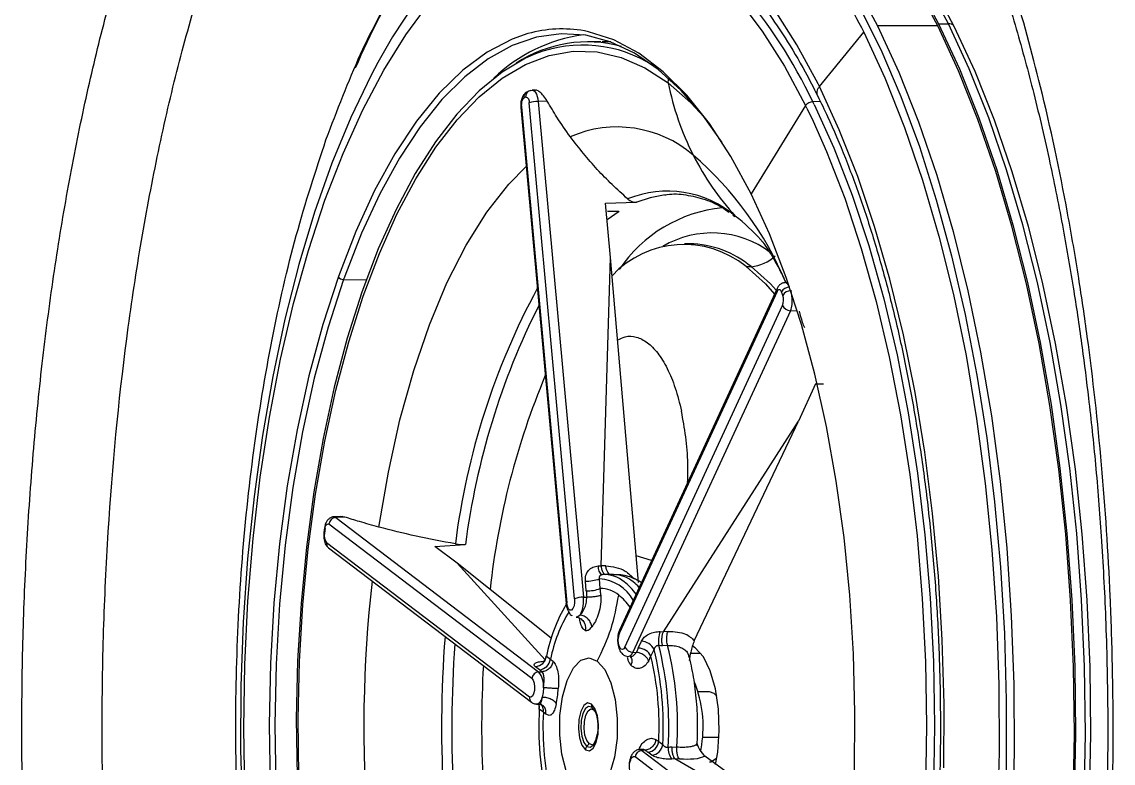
# Model space of a CAD drawing. Extents: x 525 to 609, y 649 to 778.
# Drawn here: x 595.506 to 598.61, y 695.843 to 697.951 of the extents above; entities that cross this region are included whole.
import ezdxf

# ---------------------------------------------------------------- set-up
doc = ezdxf.new("R2010")
doc.units = 0
doc.header["$MEASUREMENT"] = 0
doc.layers.add('1', color=4, linetype='Continuous')

# ---------------------------------------------------------------- blocks, each defined once
blk = doc.blocks.new('JETSETTER')
at = {"layer": '1', "color": 3, "linetype": 'Continuous', "lineweight": 25}
for p, q in [((72.9835, 28.8155), (72.8123, 28.8155)), ((72.9856, 28.8215), (73.0136, 28.8215)), ((72.0256, 28.7706), (71.9881, 28.7706)), ((72.0539, 28.7697), (72.0292, 28.7706)), ((72.6469, 28.643), (72.7733, 28.7977)), ((71.8204, 28.6299), (71.8146, 28.6269)), ((71.8266, 28.6316), (71.8298, 28.6325)), ((71.8384, 28.633), (71.8298, 28.6325)), ((71.7977, 28.5831), (71.9266, 27.1728)), ((71.7994, 28.5849), (71.9284, 27.1746)), ((71.9507, 27.1862), (71.8217, 28.5965)), ((71.8729, 28.601), (71.8467, 28.6007)), ((71.8467, 28.6007), (71.9757, 27.1904)), ((72.6074, 28.589), (72.4528, 28.3382)), ((72.6497, 28.6), (72.628, 28.5997)), ((72.6112, 28.5814), (72.629, 28.5442)), ((72.039, 28.3112), (72.1268, 28.3137)), ((72.0531, 28.1565), (72.039, 28.3112)), ((72.1275, 28.3137), (72.1268, 28.3137)), ((72.0773, 28.2876), (72.0433, 28.2641)), ((72.0767, 28.2876), (72.0442, 28.2875)), ((72.0767, 28.2876), (72.0773, 28.2876)), ((72.4006, 28.2774), (72.4062, 28.2735)), ((72.2776, 28.1958), (72.2632, 28.1958)), ((72.0267, 27.2794), (72.0531, 28.1565)), ((72.1321, 27.2327), (72.0531, 28.1565)), ((72.4386, 28.1307), (72.4529, 28.1307)), ((71.2937, 28.0944), (71.3586, 28.0936)), ((72.5575, 28.0858), (72.5489, 28.0853)), ((72.5266, 28.0685), (72.0785, 27.0972)), ((72.5266, 28.0602), (72.0786, 27.0889)), ((72.5656, 28.0623), (72.5687, 28.0624)), ((72.0939, 27.0486), (72.5419, 28.0199)), ((72.5644, 28.0054), (72.1164, 27.0341)), ((72.5842, 28.0045), (72.5644, 28.0054)), ((72.6362, 27.7977), (72.5871, 27.6912)), ((72.6362, 27.7977), (72.6586, 27.797)), ((72.2031, 27.0924), (72.5871, 27.6912)), ((72.2909, 27.0662), (72.5871, 27.6912)), ((71.2916, 27.4205), (71.266, 27.419)), ((71.2973, 27.4185), (71.2715, 27.4171)), ((71.2715, 27.4171), (71.8485, 26.9781)), ((71.2973, 27.4185), (71.2855, 27.4196)), ((71.2396, 27.3877), (71.2379, 27.375)), ((71.8291, 26.9594), (71.2521, 27.3984)), ((71.2452, 27.3464), (71.8221, 26.9074)), ((71.2511, 27.3308), (71.8281, 26.8918)), ((71.5537, 27.3352), (71.6398, 27.3404)), ((71.617, 27.2871), (71.5537, 27.3352)), ((71.6404, 27.3405), (71.6398, 27.3404)), ((71.8669, 27.0128), (71.617, 27.2871)), ((71.8844, 27.0742), (71.617, 27.2871)), ((72.0177, 27.2793), (72.0267, 27.2794)), ((72.0395, 27.2797), (72.0267, 27.2794)), ((72.1697, 27.2948), (72.1257, 27.3082)), ((72.025, 27.2534), (72.0251, 27.2535)), ((72.0617, 27.2548), (72.0366, 27.2548)), ((71.9839, 27.2084), (71.9813, 27.2362)), ((72.0238, 27.2151), (72.0213, 27.2429)), ((71.9757, 27.1904), (71.9852, 27.1905)), ((71.9603, 27.1346), (71.9547, 27.1337)), ((71.9578, 27.1338), (71.9625, 27.132)), ((71.9662, 27.1397), (71.9603, 27.1346)), ((72.1942, 27.0928), (72.2031, 27.0924)), ((72.2163, 27.0933), (72.2031, 27.0924)), ((72.1319, 27.046), (72.1407, 27.0651)), ((72.1164, 27.0341), (72.1259, 27.0337)), ((72.1678, 27.0227), (72.1766, 27.0418)), ((72.2153, 27.0529), (72.2008, 27.0522)), ((72.2804, 27.0317), (72.3087, 27.0317)), ((71.8616, 27.0083), (71.8652, 27.0084)), ((71.8706, 27.0228), (71.8819, 27.0142)), ((72.1084, 27.0217), (72.1088, 27.0217)), ((71.8508, 26.9842), (71.8395, 26.9928)), ((71.8485, 26.9781), (71.8579, 26.9786)), ((71.8609, 26.9191), (71.8586, 26.9064)), ((71.8622, 26.9332), (71.8609, 26.9191)), ((72.3347, 26.9218), (72.3016, 26.9218)), ((71.842, 26.8865), (71.8522, 26.8859)), ((71.8481, 26.8862), (71.8498, 26.877)), ((71.8518, 26.8867), (71.8602, 26.8826)), ((72.0083, 26.8666), (72, 26.8773)), ((71.8618, 26.8638), (71.8504, 26.8724)), ((72.0125, 26.7879), (72.0156, 26.8016)), ((72.3615, 26.7913), (72.3144, 26.7913)), ((72.1456, 26.7576), (72.1355, 26.757)), ((72.1432, 26.7572), (72.139, 26.7561)), ((72.1513, 26.7553), (72.142, 26.7548)), ((72.142, 26.7548), (72.7189, 26.3158)), ((72.1901, 26.7797), (72.2014, 26.7711)), ((72.2271, 26.7647), (72.2417, 26.7639)), ((72.2992, 26.7764), (72.2994, 26.7779)), ((72.3094, 26.7532), (72.3122, 26.7709)), ((72.6995, 26.2971), (72.1225, 26.7361)), ((72.1703, 26.7411), (72.1589, 26.7497)), ((72.2362, 26.7305), (72.2273, 26.73)), ((72.6993, 26.4636), (72.2362, 26.7305)), ((72.2495, 26.7296), (72.2362, 26.7305)), ((72.6993, 26.4636), (72.3209, 26.7383))]:
    blk.add_line(p, q, dxfattribs=at)
at = {"layer": '1', "color": 3, "linetype": 'Continuous', "lineweight": 25, "flags": 128}
for points in [[(72.7602, 28.8707), (72.8211, 28.748), (72.8782, 28.615), (72.931, 28.4723), (72.9793, 28.3209), (73.0228, 28.1615), (73.0613, 27.995), (73.0947, 27.8222), (73.1226, 27.644), (73.145, 27.4615), (73.1618, 27.2755), (73.1728, 27.0871), (73.1781, 26.8973), (73.1775, 26.7071), (73.1711, 26.5176), (73.1588, 26.3296), (73.1409, 26.1443), (73.1173, 25.9625), (73.0883, 25.7854), (73.0539, 25.6138), (73.0143, 25.4486), (72.9697, 25.2908), (72.9205, 25.1411)], [(72.1916, 29.432), (72.2447, 29.4388), (72.3249, 29.4373), (72.4049, 29.4219), (72.4842, 29.3927), (72.5624, 29.3497), (72.6391, 29.2932), (72.7138, 29.2236), (72.7862, 29.1411), (72.8559, 29.0463), (72.9225, 28.9396), (72.9856, 28.8215)], [(72.9835, 28.8155), (72.9205, 28.9332), (72.8541, 29.0396), (72.7847, 29.1342), (72.7125, 29.2164), (72.638, 29.2858), (72.5615, 29.3421), (72.4836, 29.385), (72.4045, 29.4141), (72.3248, 29.4295), (72.2766, 29.432)], [(72.2959, 29.3922), (72.2993, 29.3908), (72.3793, 29.3491), (72.4578, 29.2932), (72.5343, 29.2235), (72.6084, 29.1404), (72.6797, 29.0444), (72.7478, 28.9359), (72.8123, 28.8155)], [(72.5236, 29.3873), (72.5297, 29.3846), (72.6076, 29.3417), (72.684, 29.2854), (72.7585, 29.216), (72.8307, 29.1338), (72.9001, 29.0392), (72.9665, 28.9329), (73.0295, 28.8152)], [(73.0136, 28.8215), (72.9504, 28.9396), (72.8839, 29.0463), (72.8142, 29.1411), (72.7418, 29.2236), (72.667, 29.2932), (72.5904, 29.3497), (72.5833, 29.3542)], [(72.6432, 28.6504), (72.5827, 28.762), (72.5187, 28.8622), (72.4518, 28.9505), (72.3822, 29.0264), (72.3104, 29.0894), (72.2368, 29.139), (72.1618, 29.1752), (72.0858, 29.1975), (72.0094, 29.206), (71.9329, 29.2005), (71.8568, 29.1811), (71.7815, 29.1479), (71.7076, 29.1011), (71.6353, 29.041), (71.5652, 28.9678), (71.4977, 28.8821), (71.4331, 28.7844), (71.3912, 28.7117)], [(71.7186, 29.0494), (71.7507, 29.0694), (71.8253, 29.1055), (71.9008, 29.1275), (71.9768, 29.1354), (72.0529, 29.129), (72.1285, 29.1085), (72.2032, 29.0739), (72.2765, 29.0254), (72.3481, 28.9635), (72.4173, 28.8883), (72.4839, 28.8005), (72.5474, 28.7005), (72.6074, 28.589)], [(71.0132, 26.6368), (71.01, 26.8181), (71.0129, 26.9993), (71.0217, 27.1795), (71.0364, 27.3574), (71.0569, 27.5321), (71.0831, 27.7024), (71.1148, 27.8673), (71.1518, 28.0257), (71.194, 28.1768), (71.2409, 28.3195), (71.2924, 28.453), (71.3482, 28.5766), (71.4078, 28.6893), (71.4709, 28.7905), (71.5372, 28.8797)], [(72.4528, 28.3381), (72.3953, 28.444), (72.3342, 28.5376), (72.2698, 28.6181), (72.2028, 28.6849), (72.1336, 28.7376), (72.0627, 28.7756), (71.9907, 28.7988), (71.9784, 28.8013)], [(72.9856, 28.8215), (73.045, 28.6929), (73.1002, 28.5542), (73.1511, 28.4063), (73.1973, 28.2499), (73.2386, 28.0859), (73.2747, 27.9152), (73.3056, 27.7387), (73.3309, 27.5572), (73.3506, 27.3718), (73.3646, 27.1835), (73.3728, 26.9933), (73.3751, 26.8021), (73.3716, 26.6111)], [(73.3683, 26.6117), (73.3718, 26.8022), (73.3695, 26.9928), (73.3613, 27.1824), (73.3474, 27.3702), (73.3277, 27.555), (73.3025, 27.7359), (73.2717, 27.9119), (73.2357, 28.0822), (73.1945, 28.2456), (73.1485, 28.4015), (73.0978, 28.549), (73.0427, 28.6873), (72.9835, 28.8155)], [(73.0295, 28.8152), (73.0886, 28.687), (73.1437, 28.5487), (73.1944, 28.4013), (73.2405, 28.2454), (73.2816, 28.082), (73.3177, 27.9118), (73.3484, 27.7358), (73.3737, 27.5549), (73.3933, 27.3701), (73.4073, 27.1824), (73.4154, 26.9927), (73.4177, 26.8022), (73.4142, 26.6117)], [(73.3996, 26.6111), (73.4031, 26.8021), (73.4008, 26.9933), (73.3926, 27.1835), (73.3786, 27.3718), (73.3589, 27.5572), (73.3335, 27.7387), (73.3027, 27.9152), (73.2666, 28.0859), (73.2253, 28.2499), (73.1791, 28.4063), (73.1282, 28.5542), (73.0729, 28.6929), (73.0136, 28.8215)], [(72.8123, 28.8155), (72.8728, 28.6841), (72.9291, 28.5422), (72.9807, 28.3907), (73.0275, 28.2304), (73.0691, 28.0622), (73.1053, 27.8871), (73.1359, 27.7061), (73.1607, 27.5201), (73.1797, 27.3302), (73.1926, 27.1374), (73.1995, 26.9429), (73.2002, 26.7477), (73.1948, 26.5529), (73.1834, 26.3596), (73.1659, 26.169), (73.1424, 25.9819), (73.1132, 25.7996), (73.0783, 25.6229), (73.038, 25.453), (72.9925, 25.2908), (72.942, 25.137)], [(71.8181, 28.7935), (71.7734, 28.778), (71.7024, 28.7411), (71.633, 28.6896), (71.5658, 28.6239), (71.5012, 28.5444), (71.4398, 28.4519), (71.382, 28.3469), (71.3282, 28.2304), (71.2789, 28.1031)], [(72.3707, 28.4839), (72.317, 28.559), (72.2539, 28.6317), (72.1884, 28.6914), (72.1211, 28.7377), (72.0523, 28.7703), (71.9827, 28.7888), (71.9126, 28.7933), (71.8426, 28.7836), (71.7733, 28.7598), (71.705, 28.7221), (71.6383, 28.6708), (71.5736, 28.6062), (71.5115, 28.5288), (71.4524, 28.4391), (71.3966, 28.3379), (71.3447, 28.2257), (71.2969, 28.1035)], [(72.7733, 28.7977), (72.8333, 28.6674), (72.8891, 28.5268), (72.9402, 28.3766), (72.9866, 28.2178), (73.0278, 28.0511), (73.0637, 27.8776), (73.094, 27.6982), (73.1186, 27.5138), (73.1374, 27.3256), (73.1502, 27.1346), (73.157, 26.9418), (73.1578, 26.7484), (73.1524, 26.5553), (73.1411, 26.3638), (73.1237, 26.1748), (73.1005, 25.9894), (73.0715, 25.8087), (73.037, 25.6337), (72.997, 25.4653), (72.9519, 25.3045), (72.9019, 25.1521)], [(71.1668, 26.6815), (71.1647, 26.8446), (71.1684, 27.0075), (71.1779, 27.1691), (71.1931, 27.3282), (71.2139, 27.4837), (71.2402, 27.6344), (71.2718, 27.7792), (71.3084, 27.9171), (71.3497, 28.0472), (71.3956, 28.1684), (71.4456, 28.2799), (71.4994, 28.3809), (71.5565, 28.4706), (71.6167, 28.5485), (71.6794, 28.614), (71.7443, 28.6665), (71.8107, 28.7058), (71.8783, 28.7314), (71.9466, 28.7433), (72.0151, 28.7414), (72.0832, 28.7256), (72.1506, 28.6962), (72.2166, 28.6532)], [(71.3912, 28.7117), (71.3718, 28.6752), (71.3142, 28.5551), (71.2606, 28.4249), (71.2114, 28.2853), (71.1668, 28.1372), (71.127, 27.9813), (71.0924, 27.8187), (71.0631, 27.6502), (71.0392, 27.4769), (71.021, 27.2998), (71.0086, 27.1199), (71.0019, 26.9382), (71.0011, 26.7558), (71.0062, 26.5739)], [(71.8397, 28.7358), (71.8114, 28.7234), (71.7443, 28.6838), (71.6789, 28.6307), (71.6156, 28.5647), (71.5549, 28.4861), (71.4971, 28.3955), (71.4429, 28.2935), (71.3924, 28.181), (71.3461, 28.0586), (71.3044, 27.9274), (71.2674, 27.7881), (71.2356, 27.642), (71.2091, 27.4899), (71.188, 27.333), (71.1727, 27.1724), (71.1631, 27.0092), (71.1593, 26.8448), (71.1615, 26.6801)], [(72.2166, 28.6532), (72.2809, 28.597), (72.3184, 28.5572)], [(73.0005, 26.7053), (73.0013, 26.8877), (72.9962, 27.0697), (72.9854, 27.2502), (72.9687, 27.4282), (72.9465, 27.6027), (72.9187, 27.7726), (72.8855, 27.9369), (72.8471, 28.0947), (72.8038, 28.2451), (72.7558, 28.3871), (72.7034, 28.52), (72.6469, 28.643)], [(71.8266, 28.6316), (71.8233, 28.631), (71.8203, 28.6299)], [(71.8298, 28.6325), (71.8299, 28.6325), (71.8332, 28.6318), (71.8364, 28.6296), (71.8394, 28.626), (71.842, 28.6211), (71.8441, 28.6151), (71.8457, 28.6082), (71.8467, 28.6007)], [(71.7994, 28.5849), (71.7982, 28.5841), (71.7977, 28.5834), (71.7977, 28.5831)], [(72.6318, 28.5921), (72.688, 28.4682), (72.74, 28.3343), (72.7875, 28.191), (72.8301, 28.0394), (72.8675, 27.8803), (72.8996, 27.7146), (72.9262, 27.5435), (72.9471, 27.3679), (72.9621, 27.189), (72.9712, 27.0078), (72.9743, 26.8255), (72.9715, 26.6431)], [(72.629, 28.5442), (72.6671, 28.4583), (72.7188, 28.3251), (72.7659, 28.1828), (72.8082, 28.032), (72.8455, 27.8738), (72.8774, 27.7092), (72.9038, 27.5391), (72.9245, 27.3646), (72.9395, 27.1868), (72.9485, 27.0067), (72.9516, 26.8255), (72.9488, 26.6442)], [(71.3944, 27.3899), (71.4211, 27.5458), (71.4542, 27.6946), (71.4933, 27.8349), (71.538, 27.9653), (71.5878, 28.0847), (71.6424, 28.1917), (71.7011, 28.2854), (71.7634, 28.3649), (71.813, 28.4155)], [(72.7465, 26.6933), (72.748, 26.8617), (72.7436, 27.0299), (72.7332, 27.1966), (72.7169, 27.3606), (72.6949, 27.5207), (72.6672, 27.6757), (72.6341, 27.8247), (72.5958, 27.9663), (72.5526, 28.0998), (72.5049, 28.224), (72.4528, 28.3381)], [(72.2035, 28.3344), (72.1655, 28.3268), (72.1275, 28.3137)], [(72.2325, 28.3366), (72.2037, 28.3345), (72.2035, 28.3344)], [(72.4386, 28.1307), (72.4933, 28.0817), (72.5193, 28.0528)], [(72.5243, 28.0636), (72.5076, 28.0817), (72.4529, 28.1307)], [(71.2789, 28.1031), (71.2345, 27.966), (71.1952, 27.8203), (71.1615, 27.6669), (71.1334, 27.5072), (71.1113, 27.3422), (71.0954, 27.1732), (71.0856, 27.0016), (71.0822, 26.8286), (71.0851, 26.6555), (71.0944, 26.4837), (71.1098, 26.3145), (71.1315, 26.1492), (71.159, 25.9889), (71.1924, 25.835), (71.2312, 25.6887), (71.2752, 25.5509), (71.3242, 25.4228), (71.3776, 25.3054)], [(71.2937, 28.0944), (71.2495, 27.9583), (71.2105, 27.8135), (71.177, 27.6612), (71.1491, 27.5025), (71.1272, 27.3386), (71.1113, 27.1708), (71.1017, 27.0004), (71.0983, 26.8285), (71.1012, 26.6567), (71.1104, 26.4861), (71.1257, 26.318), (71.1472, 26.1538), (71.1746, 25.9946), (71.2077, 25.8418), (71.2463, 25.6964), (71.29, 25.5595), (71.3386, 25.4323), (71.3916, 25.3157)], [(71.266, 27.419), (71.2683, 27.4187), (71.2715, 27.4171)], [(71.2404, 27.3787), (71.2403, 27.3779), (71.2401, 27.3771), (71.24, 27.3763), (71.2399, 27.3755), (71.2398, 27.3748), (71.2397, 27.374), (71.2396, 27.3732), (71.2395, 27.3724)], [(71.9507, 27.1862), (71.9508, 27.1756), (71.9491, 27.1657), (71.946, 27.158), (71.942, 27.1538), (71.9375, 27.1536), (71.9333, 27.1575), (71.9301, 27.1649), (71.9284, 27.1746)], [(71.9266, 27.1728), (71.9266, 27.1731), (71.9271, 27.1738), (71.9284, 27.1746)], [(72.0939, 27.0486), (72.0908, 27.0438), (72.0872, 27.0416), (72.0835, 27.0423), (72.0801, 27.0458), (72.0773, 27.0518), (72.0755, 27.0595), (72.0748, 27.0683), (72.0754, 27.0771)], [(72.2008, 27.0522), (72.1949, 27.0525), (72.1904, 27.0527)], [(72.3517, 26.715), (72.3577, 26.7499), (72.3622, 26.8106), (72.3601, 26.8721), (72.3513, 26.9301), (72.3365, 26.9807), (72.3168, 27.0205), (72.2934, 27.0468), (72.286, 27.0516)], [(71.8642, 27.0069), (71.8638, 27.007), (71.8616, 27.0083)], [(71.9651, 26.6345), (71.944, 26.6589), (71.9266, 26.6966), (71.9144, 26.7443), (71.9083, 26.7984), (71.9088, 26.8543), (71.916, 26.9076), (71.9291, 26.9539), (71.9472, 26.9896), (71.9688, 27.0116), (71.9921, 27.0183), (72.0153, 27.009)], [(72.0153, 27.009), (72.0364, 26.9846), (72.0538, 26.947), (72.066, 26.8992), (72.0721, 26.8452), (72.0715, 26.7892), (72.0644, 26.7359), (72.0512, 26.6896), (72.0331, 26.654), (72.0116, 26.6319), (71.9883, 26.6253), (71.9651, 26.6345)], [(71.8291, 26.9594), (71.833, 26.9542), (71.8358, 26.9459), (71.837, 26.9357), (71.8365, 26.9251), (71.8343, 26.9158), (71.8308, 26.9092), (71.8265, 26.9062), (71.8221, 26.9074)], [(72.3554, 26.9088), (72.3475, 26.917), (72.3347, 26.9218)], [(71.9989, 26.8867), (71.9878, 26.8897), (71.9771, 26.8824), (71.9683, 26.8658), (71.9629, 26.8425), (71.9617, 26.8161), (71.9648, 26.7905), (71.9717, 26.7697), (71.9815, 26.7568)], [(72, 26.8773), (71.9905, 26.8799), (71.9814, 26.8736), (71.9739, 26.8594), (71.9693, 26.8395), (71.9682, 26.8169), (71.9708, 26.795), (71.9768, 26.7772), (71.9851, 26.7662)], [(71.9815, 26.7568), (71.9926, 26.7538), (72.0033, 26.7612), (72.012, 26.7777), (72.0174, 26.801), (72.0187, 26.8275), (72.0156, 26.853), (72.0087, 26.8738), (71.9989, 26.8867)], [(71.9926, 26.773), (71.9853, 26.7827), (71.98, 26.7983), (71.9777, 26.8175), (71.9787, 26.8373), (71.9827, 26.8548), (71.9893, 26.8672), (71.9973, 26.8727), (72.0056, 26.8705)], [(71.9851, 26.7662), (71.9946, 26.7636), (72.0038, 26.7699), (72.0113, 26.7841), (72.0125, 26.7879)], [(72.005, 26.7726), (72.0009, 26.7708), (71.9926, 26.773)], [(72.1082, 26.7184), (72.109, 26.7233), (72.1103, 26.7277), (72.1119, 26.7314), (72.1138, 26.7343), (72.1159, 26.7363), (72.1181, 26.7373), (72.1203, 26.7372), (72.1225, 26.7361)], [(72.3347, 26.7218), (72.3382, 26.7221), (72.3539, 26.7329), (72.3554, 26.7347)]]:
    blk.add_lwpolyline(points, dxfattribs=at)
at = {"layer": '1', "color": 3, "linetype": 'Continuous', "lineweight": 25}
for centre, radius, start, end in [((73.3654, 27.8199), 2.2183, 148.5047, 156.7602), ((71.3076, 27.9714), 1.4623, 25.4469, 40.5065), ((71.9151, 28.451), 0.3559, 79.7582, 105.822), ((73.0147, 28.8013), 0.0203, 43.3815, 93.2399), ((72.0364, 28.3406), 0.4536, 97.7725, 134.0899), ((71.9877, 28.3995), 0.3704, 74.9874, 123.1862), ((71.9741, 28.3906), 0.3704, 57.1936, 111.2698), ((72.2364, 28.657), 0.0202, 153.5447, 190.8612), ((73.0304, 28.8208), 0.8309, 191.642, 206.6468), ((71.0882, 27.8697), 1.74, 26.3849, 26.6583), ((71.8233, 28.6118), 0.0175, 119.6239, 187.3465), ((71.8288, 28.6145), 0.0175, 118.9518, 187.1551), ((71.8474, 28.5893), 0.0482, 172.487, 185.2259), ((71.8185, 28.5954), 0.0189, 131.3811, 179.1999), ((72.031, 28.183), 0.4823, 117.0822, 117.8085), ((71.8098, 28.6), 0.0125, 343.772, 82.3541), ((71.8455, 28.5315), 0.0693, 88.9662, 110.0483), ((71.08, 27.8296), 1.7058, 26.1479, 26.4328), ((70.8291, 27.7059), 2.0088, 26.1773, 26.4207), ((72.0717, 28.1955), 0.3325, 49.467, 113.609), ((72.9711, 28.7916), 0.7647, 206.6811, 222.5424), ((71.6449, 27.7033), 0.984, 22.8528, 49.2052), ((72.2146, 28.0485), 0.2972, 49.4896, 112.3763), ((72.4115, 27.8973), 0.403, 95.8546, 146.0176), ((72.0595, 27.825), 0.5686, 42.24, 52.2451), ((72.342, 27.9522), 0.2744, 52.9717, 120.7341), ((72.2616, 27.9137), 0.28, 50.8054, 136.8935), ((72.2723, 27.913), 0.2829, 50.328, 88.9411), ((72.4427, 28.244), 0.1138, 275.1629, 313.3391), ((71.2931, 28.1103), 0.016, 207.0033, 271.8803), ((73.0305, 27.4799), 1.8423, 160.2164, 160.5175), ((73.6711, 27.0821), 2.0759, 151.6201, 172.8004), ((72.536, 28.0644), 0.0103, 156.4199, 203.6127), ((72.5326, 28.059), 0.00618, 359.0155, 168.5868), ((72.5623, 28.0448), 0.0273, 90.9139, 149.0526), ((70.2597, 27.1835), 2.4414, 20.7649, 21.0113), ((72.566, 28.0348), 0.0275, 90.8608, 148.649), ((72.546, 28.0695), 0.0161, 9.7407, 79.5276), ((72.4801, 28.0351), 0.0898, 352.228, 14.3989), ((72.5025, 28.0353), 0.0423, 338.6488, 19.0012), ((73.7414, 27.068), 2.1186, 153.2783, 172.6118), ((72.5652, 28.0313), 0.0259, 205.9642, 268.2504), ((72.507, 28.0303), 0.0626, 336.5624, 353.276), ((73.8735, 26.979), 2.1756, 157.2359, 173.8329), ((71.2736, 27.3955), 0.0217, 95.3647, 172.4885), ((71.2408, 27.375), 0.0029, 180.6395, 244.4628), ((71.2704, 27.3655), 0.0317, 167.495, 217.0384), ((71.2425, 27.3877), 0.00296, 180.1188, 243.4816), ((71.9151, 27.2909), 0.6804, 172.0465, 172.5829), ((71.2509, 27.3882), 0.0102, 83.2745, 198.263), ((71.2614, 27.3437), 0.0165, 170.2628, 231.324), ((72.0409, 27.2752), 0.0236, 170.091, 241.264), ((72.0353, 27.1658), 0.0889, 50.4217, 93.6873), ((72.0596, 27.1645), 0.0904, 50.5998, 88.6682), ((75.0305, 26.8199), 3.6792, 173.498, 195.7625), ((71.9833, 27.347), 0.1108, 268.9679, 290.0473), ((72.0127, 27.1227), 0.1205, 29.428, 85.8941), ((71.9815, 27.0941), 0.1785, 36.1242, 51.7816), ((72.0233, 27.1125), 0.1536, 43.6234, 52.4525), ((71.9744, 27.1212), 0.0693, 88.9677, 110.0485), ((71.8666, 27.1804), 0.1096, 352.5091, 5.2184), ((71.9859, 27.3192), 0.1108, 268.9646, 290.05), ((72.0241, 27.133), 0.0822, 50.6858, 90.1489), ((71.9738, 27.067), 0.1651, 35.2507, 51.689), ((72.3498, 26.9251), 0.4891, 149.9075, 168.4757), ((71.9157, 27.1716), 0.0598, 327.75, 354.7687), ((72.3201, 26.9215), 0.4479, 149.2986, 168.0567), ((72.088, 27.0931), 0.0103, 156.5119, 203.5859), ((72.2587, 27.0665), 0.0697, 157.7995, 191.3727), ((74.9912, 26.8193), 3.4188, 175.6479, 191.37), ((72.1172, 27.0721), 0.0422, 156.5387, 173.2969), ((72.1394, 27.0237), 0.0414, 25.9747, 88.2407), ((75.0143, 26.8192), 3.4128, 175.99, 190.6298), ((72.1172, 27.06), 0.0259, 205.9736, 268.2443), ((72.1006, 27.0381), 0.0163, 277.381, 345.8213), ((72.1306, 27.0046), 0.0414, 25.9675, 88.2466), ((71.2802, 26.8234), 0.9227, 356.752, 13.6974), ((71.2721, 26.8233), 0.9465, 356.4195, 14.0288), ((71.2972, 26.8233), 0.9464, 356.4051, 14.0439), ((71.8362, 27.0273), 0.0346, 275.362, 352.4917), ((71.8476, 27.0187), 0.0346, 275.362, 352.4917), ((71.3275, 26.8234), 0.8636, 357.1021, 13.3471), ((74.8372, 26.8206), 3.1508, 176.8112, 188.9525), ((71.8505, 26.9565), 0.0217, 95.3647, 172.4885), ((71.8014, 26.9392), 0.0611, 354.3972, 39.5566), ((71.9839, 26.8223), 0.3324, 351.1042, 21.958), ((71.8384, 26.9047), 0.0165, 170.2744, 231.5022), ((71.8384, 26.9064), 0.0202, 280.3576, 359.8649), ((71.8216, 26.8766), 0.0291, 351.8306, 19.5484), ((71.8353, 26.8682), 0.0268, 350.5938, 44.818), ((72.0169, 26.8841), 0.0182, 171.845, 201.9972), ((72.014, 26.8831), 0.0151, 202.2575, 236.364), ((72.7809, 26.8204), 0.932, 176.7967, 192.6119), ((72.7242, 26.8201), 0.8635, 177.1014, 193.3479), ((72.0031, 26.7538), 0.0218, 145.3856, 172.086), ((72.0036, 26.7536), 0.0223, 119.4926, 145.7417), ((72.144, 26.7332), 0.0217, 95.3647, 172.4885), ((72.1359, 26.7476), 0.00939, 49.8064, 92.3914), ((72.1557, 26.7842), 0.0346, 275.3599, 352.4915), ((72.1671, 26.7756), 0.0346, 275.362, 352.4917), ((72.263, 26.7598), 0.0464, 174.5824, 219.8537)]:
    blk.add_arc(centre, radius, start, end, dxfattribs=at)
for points, knots in [([(71.8391, 23.4205), (71.8443, 23.4182), (71.8546, 23.4137), (71.8701, 23.4074), (71.8857, 23.4016), (71.9012, 23.3961), (71.9167, 23.3911), (71.9322, 23.3865), (71.9477, 23.3823), (71.9632, 23.3786), (71.9786, 23.3752), (72.0123, 23.3688), (72.0694, 23.3619), (72.1534, 23.3629), (72.2332, 23.3763), (72.3085, 23.399), (72.3778, 23.4285), (72.527, 23.513), (72.6715, 23.6492), (72.8043, 23.8301), (72.8898, 23.9631), (72.9908, 24.1512), (73.0828, 24.3657), (73.1502, 24.5516), (73.2172, 24.7587), (73.2875, 25.0206), (73.346, 25.2998), (73.3835, 25.5173), (73.4071, 25.6775), (73.4298, 25.8583), (73.4561, 26.1148), (73.4773, 26.4458), (73.4834, 26.7608), (73.4807, 27.0019), (73.4724, 27.2544), (73.4519, 27.5681), (73.4185, 27.8692), (73.3837, 28.1061), (73.3424, 28.3472), (73.282, 28.629), (73.2108, 28.8888), (73.15, 29.0766), (73.0825, 29.2631), (73.0137, 29.4246), (72.9355, 29.582), (72.8538, 29.7281), (72.7613, 29.8632), (72.6701, 29.9721), (72.599, 30.0453), (72.5272, 30.1078), (72.4569, 30.1582), (72.3834, 30.2007), (72.3078, 30.2337), (72.2283, 30.2569), (72.1562, 30.2681), (72.0891, 30.2706), (72.0399, 30.2672), (72.0035, 30.262), (71.9815, 30.2579), (71.9581, 30.2527), (71.9342, 30.2465), (71.9089, 30.2387), (71.8851, 30.2305), (71.8619, 30.2216), (71.8467, 30.2149), (71.8392, 30.2117)], [0, 0, 0, 0, 0.003134, 0.006263, 0.00939, 0.012512, 0.015632, 0.018747, 0.02186, 0.024969, 0.028075, 0.031178, 0.045229, 0.062469, 0.08194, 0.09369, 0.108634, 0.124853, 0.187315, 0.202885, 0.218482, 0.249769, 0.281041, 0.296619, 0.312206, 0.347259, 0.37477, 0.390313, 0.405939, 0.417015, 0.437226, 0.471417, 0.499678, 0.515023, 0.530959, 0.562256, 0.59342, 0.608069, 0.624694, 0.65836, 0.687165, 0.702781, 0.718432, 0.749737, 0.761435, 0.780926, 0.812173, 0.827829, 0.843491, 0.859664, 0.874688, 0.888454, 0.90593, 0.921598, 0.937248, 0.949724, 0.962231, 0.966937, 0.97163, 0.975498, 0.981087, 0.986001, 0.990791, 0.995457, 1, 1, 1, 1]), ([(71.2445, 23.4981), (71.2398, 23.503), (71.2303, 23.5128), (71.2163, 23.5279), (71.2023, 23.5434), (71.1884, 23.5592), (71.1746, 23.5754), (71.1608, 23.592), (71.1472, 23.609), (71.1336, 23.6263), (71.1201, 23.644), (71.1066, 23.6621), (71.0933, 23.6805), (71.08, 23.6993), (71.0669, 23.7184), (71.0277, 23.7767), (70.9646, 23.8804), (70.8816, 24.0414), (70.804, 24.2174), (70.7321, 24.4074), (70.6662, 24.6099), (70.6068, 24.8238), (70.554, 25.0485), (70.5078, 25.283), (70.4682, 25.5259), (70.4357, 25.775), (70.4104, 26.0293), (70.3923, 26.288), (70.3814, 26.5499), (70.3777, 26.8134), (70.3811, 27.0767), (70.392, 27.3391), (70.4102, 27.5992), (70.4356, 27.855), (70.4681, 28.1049), (70.5077, 28.3476), (70.554, 28.5825), (70.6069, 28.8076), (70.6663, 29.0218), (70.7321, 29.2241), (70.804, 29.414), (70.8817, 29.5902), (70.9648, 29.7514), (71.031, 29.8604), (71.0767, 29.9278), (71.1, 29.9607), (71.1235, 29.9924), (71.1472, 30.023), (71.1712, 30.0525), (71.1955, 30.0808), (71.22, 30.1082), (71.2366, 30.1254), (71.2449, 30.134)], [0, 0, 0, 0, 0.004469, 0.008938, 0.013407, 0.017876, 0.022347, 0.026819, 0.031294, 0.035771, 0.040252, 0.044736, 0.049224, 0.053718, 0.058216, 0.062721, 0.094045, 0.125245, 0.156417, 0.187731, 0.219014, 0.250107, 0.281173, 0.312485, 0.343771, 0.37497, 0.406013, 0.437204, 0.468436, 0.499687, 0.530929, 0.562072, 0.593506, 0.624898, 0.656028, 0.687314, 0.718629, 0.749828, 0.780949, 0.812133, 0.843418, 0.874678, 0.90595, 0.937168, 0.945049, 0.952917, 0.960774, 0.968623, 0.976468, 0.984311, 0.992154, 1, 1, 1, 1]), ([(72.5079, 29.9792), (72.534, 29.9638), (72.5816, 29.9358), (72.6461, 29.8816), (72.6984, 29.8302), (72.7397, 29.784), (72.775, 29.7408), (72.8064, 29.6993), (72.8377, 29.6546), (72.8691, 29.6069), (72.9002, 29.556), (72.9307, 29.5026), (72.9696, 29.4296), (73.0138, 29.3386), (73.0613, 29.2291), (73.1067, 29.1136), (73.1555, 28.9757), (73.207, 28.8101), (73.2576, 28.6228), (73.3021, 28.4319), (73.3396, 28.2438), (73.3697, 28.0684), (73.3934, 27.9078), (73.4142, 27.7434), (73.433, 27.5645), (73.4497, 27.3556), (73.4621, 27.1222), (73.4682, 26.8601), (73.4651, 26.5725), (73.4509, 26.2763), (73.4269, 25.9919), (73.3965, 25.7365), (73.3625, 25.5131), (73.3258, 25.3112), (73.284, 25.1152), (73.2334, 24.9114), (73.1724, 24.7029), (73.1032, 24.503), (73.0295, 24.323), (72.9621, 24.1843), (72.9037, 24.08), (72.8559, 24.0031), (72.8147, 23.9436), (72.7774, 23.8942), (72.7401, 23.8485), (72.6943, 23.7979), (72.6399, 23.7456), (72.5769, 23.6944), (72.5318, 23.668), (72.5078, 23.654)], [0, 0, 0, 0, 0.028395, 0.051827, 0.070256, 0.084964, 0.095889, 0.106843, 0.117858, 0.128935, 0.140075, 0.15126, 0.162052, 0.183137, 0.201541, 0.218152, 0.238649, 0.264041, 0.288958, 0.314574, 0.337989, 0.359192, 0.378171, 0.394921, 0.416464, 0.439459, 0.465385, 0.494267, 0.526092, 0.560367, 0.592796, 0.622247, 0.648715, 0.672217, 0.696149, 0.723022, 0.752795, 0.783323, 0.812881, 0.841452, 0.859508, 0.876565, 0.892804, 0.903169, 0.916557, 0.932953, 0.952339, 0.974696, 1, 1, 1, 1]), ([(71.4135, 23.6958), (71.4091, 23.7005), (71.4002, 23.7097), (71.3869, 23.7241), (71.3738, 23.7388), (71.3607, 23.7538), (71.3477, 23.7691), (71.3348, 23.7848), (71.322, 23.8008), (71.3093, 23.8171), (71.2967, 23.8338), (71.2842, 23.8508), (71.2718, 23.8681), (71.2594, 23.8857), (71.2472, 23.9037), (71.235, 23.922), (71.223, 23.9406), (71.203, 23.9721), (71.1755, 24.0178), (71.1436, 24.0746), (71.11, 24.1383), (71.057, 24.2462), (70.9967, 24.387), (70.9305, 24.5669), (70.8741, 24.7426), (70.8187, 24.944), (70.7696, 25.1557), (70.7124, 25.4495), (70.6566, 25.8356), (70.6229, 26.2414), (70.6095, 26.5688), (70.606, 26.8278), (70.61, 27.0961), (70.6275, 27.4707), (70.6626, 27.8385), (70.715, 28.1904), (70.7627, 28.4448), (70.8183, 28.6877), (70.8766, 28.898), (70.9351, 29.0784), (70.9827, 29.2066), (71.0227, 29.3044), (71.0516, 29.3707), (71.0835, 29.4394), (71.1234, 29.52), (71.1826, 29.6281), (71.2397, 29.7186), (71.2874, 29.7858), (71.315, 29.8223), (71.3414, 29.8554), (71.3666, 29.8852), (71.3905, 29.912), (71.406, 29.9284), (71.4136, 29.9363)], [0, 0, 0, 0, 0.0045, 0.008996, 0.01349, 0.017981, 0.022469, 0.026954, 0.031438, 0.035918, 0.040397, 0.044874, 0.049349, 0.053822, 0.058294, 0.062764, 0.067233, 0.071701, 0.08514, 0.098572, 0.108941, 0.12528, 0.163848, 0.187779, 0.218901, 0.250168, 0.281311, 0.312562, 0.375017, 0.437224, 0.469458, 0.499725, 0.535341, 0.571089, 0.642688, 0.678347, 0.714093, 0.749801, 0.785372, 0.812147, 0.83892, 0.85233, 0.865738, 0.876473, 0.89251, 0.91469, 0.94614, 0.956471, 0.96626, 0.975507, 0.984213, 0.992377, 1, 1, 1, 1]), ([(71.5754, 29.1211), (71.6181, 29.1688), (71.7038, 29.2645), (71.8409, 29.356), (71.9816, 29.4071), (72.124, 29.4131), (72.2654, 29.375), (72.4037, 29.2934), (72.536, 29.1688), (72.6613, 29.0065), (72.736, 28.8673), (72.7733, 28.7977)], [0, 0, 0, 0, 0.110666, 0.221833, 0.333, 0.444166, 0.555333, 0.6665, 0.777667, 0.888833, 1, 1, 1, 1]), ([(71.2436, 28.4914), (71.2755, 28.5751), (71.3393, 28.7425), (71.4522, 28.9485), (71.5316, 29.0756), (71.5752, 29.1209), (71.5754, 29.1211)], [0, 0, 0, 0, 0.332834, 0.665667, 0.998502, 1, 1, 1, 1]), ([(72.1608, 29.133), (72.1618, 29.1327), (72.1854, 29.1269), (72.2315, 29.1041), (72.2983, 29.0637), (72.3639, 29.0102), (72.4278, 28.9457), (72.4898, 28.87), (72.5495, 28.7833), (72.6003, 28.6978), (72.6303, 28.6391), (72.6421, 28.6159)], [0, 0, 0, 0, 0.005783, 0.139053, 0.270551, 0.400632, 0.529842, 0.658625, 0.78727, 0.915909, 1, 1, 1, 1]), ([(71.8151, 28.6272), (71.8122, 28.6252), (71.8069, 28.6217), (71.8017, 28.613), (71.7982, 28.6025), (71.7971, 28.5915), (71.7975, 28.585), (71.7977, 28.5831)], [0, 0, 0, 0, 0.211466, 0.385775, 0.62886, 0.891276, 1, 1, 1, 1]), ([(71.8729, 28.601), (71.8695, 28.6064), (71.863, 28.6167), (71.852, 28.6276), (71.8434, 28.6331), (71.8397, 28.6324), (71.8385, 28.6322)], [0, 0, 0, 0, 0.315547, 0.604553, 0.872512, 1, 1, 1, 1]), ([(72.6421, 28.6159), (72.6515, 28.5966), (72.6787, 28.5405), (72.7212, 28.4407), (72.7682, 28.3139), (72.8112, 28.179), (72.8502, 28.0368), (72.8848, 27.888), (72.9148, 27.7335), (72.9401, 27.574), (72.9604, 27.4105), (72.9758, 27.2438), (72.9861, 27.0748), (72.9912, 26.9045), (72.9911, 26.7337), (72.9858, 26.5634), (72.9754, 26.3944), (72.9599, 26.2278), (72.9393, 26.0643), (72.9139, 25.9049), (72.8837, 25.7505), (72.849, 25.6018), (72.8098, 25.4597), (72.7666, 25.325), (72.7194, 25.1983), (72.6687, 25.0804), (72.6148, 24.9718), (72.5579, 24.8733), (72.4985, 24.7853), (72.4369, 24.7081), (72.3737, 24.6423), (72.3091, 24.5878), (72.2436, 24.5459), (72.195, 24.5209), (72.1684, 24.5135), (72.1637, 24.5122)], [0, 0, 0, 0, 0.016569, 0.047992, 0.079445, 0.110928, 0.142437, 0.173969, 0.20552, 0.237086, 0.268666, 0.300255, 0.331851, 0.363453, 0.395056, 0.42666, 0.458262, 0.489859, 0.52145, 0.553031, 0.584599, 0.616153, 0.647688, 0.679201, 0.710687, 0.742144, 0.773566, 0.804953, 0.836305, 0.867632, 0.898953, 0.930296, 0.961729, 0.993352, 1, 1, 1, 1]), ([(72.6422, 28.6159), (72.6414, 28.6179), (72.6398, 28.6219), (72.6402, 28.6289), (72.6423, 28.6361), (72.6454, 28.6407), (72.6469, 28.643)], [0, 0, 0, 0, 0.249061, 0.499364, 0.749674, 1, 1, 1, 1]), ([(71.9386, 28.5001), (71.9256, 28.5185), (71.9023, 28.5512), (71.8819, 28.5858), (71.8729, 28.601)], [0, 0, 0, 0, 0.560114, 1, 1, 1, 1]), ([(72.628, 28.5997), (72.6261, 28.5995), (72.6222, 28.5992), (72.6164, 28.5968), (72.6111, 28.5934), (72.6086, 28.5905), (72.6074, 28.589)], [0, 0, 0, 0, 0.250046, 0.500018, 0.74998, 1, 1, 1, 1]), ([(71.3722, 24.8458), (71.3372, 24.9219), (71.2671, 25.0742), (71.1791, 25.3415), (71.1054, 25.6317), (71.0486, 25.9429), (71.0092, 26.269), (70.988, 26.6046), (70.9854, 26.9438), (71.0014, 27.281), (71.0357, 27.6105), (71.0879, 27.9259), (71.156, 28.2245), (71.2144, 28.4024), (71.2436, 28.4914)], [0, 0, 0, 0, 0.083333, 0.166667, 0.25, 0.333333, 0.416667, 0.5, 0.583333, 0.666667, 0.75, 0.833333, 0.916667, 1, 1, 1, 1]), ([(72.1014, 28.3234), (72.0719, 28.3505), (72.0129, 28.4046), (71.9633, 28.4683), (71.9386, 28.5001)], [0, 0, 0, 0, 0.5002549, 1, 1, 1, 1]), ([(72.207, 28.334), (72.2094, 28.3345), (72.2295, 28.339), (72.2675, 28.3361), (72.3211, 28.3232), (72.362, 28.3057), (72.3847, 28.289), (72.3894, 28.2855)], [0, 0, 0, 0, 0.039703, 0.332726, 0.63052, 0.922679, 1, 1, 1, 1]), ([(72.1014, 28.3234), (72.104, 28.3214), (72.1088, 28.3179), (72.1175, 28.3144), (72.1235, 28.314), (72.1268, 28.3137)], [0, 0, 0, 0, 0.3441081, 0.6256937, 1, 1, 1, 1]), ([(72.4814, 28.2062), (72.4811, 28.2065), (72.4804, 28.2073), (72.4873, 28.1989), (72.5002, 28.1804), (72.5185, 28.1501), (72.5357, 28.1189), (72.5471, 28.0943), (72.5504, 28.0871)], [0, 0, 0, 0, 0.089724, 0.290749, 0.493587, 0.700136, 0.911961, 1, 1, 1, 1]), ([(72.5489, 28.0848), (72.5474, 28.0848), (72.5431, 28.0848), (72.5367, 28.0815), (72.5305, 28.0759), (72.5279, 28.071), (72.5266, 28.0685)], [0, 0, 0, 0, 0.146522, 0.427782, 0.697056, 1, 1, 1, 1]), ([(72.605, 27.9564), (72.6029, 27.9615), (72.5968, 27.9771), (72.593, 27.9934), (72.5904, 28.0043)], [0, 0, 0, 0, 0.331889, 1, 1, 1, 1]), ([(72.0732, 27.9221), (72.0801, 27.9257), (72.0976, 27.9347), (72.1263, 27.9323), (72.1579, 27.917), (72.1877, 27.8866), (72.2145, 27.8427), (72.238, 27.7873), (72.2491, 27.7421), (72.2547, 27.7195)], [0, 0, 0, 0, 0.0989763, 0.24748, 0.3963618, 0.5449274, 0.6949729, 0.8475159, 1, 1, 1, 1]), ([(72.2722, 27.517), (72.2726, 27.5347), (72.2735, 27.5784), (72.268, 27.6479), (72.2591, 27.6956), (72.2547, 27.7195)], [0, 0, 0, 0, 0.253404, 0.626162, 1, 1, 1, 1]), ([(71.266, 27.4188), (71.2656, 27.4188), (71.2622, 27.4192), (71.2563, 27.4167), (71.2496, 27.4118), (71.2443, 27.4045), (71.2411, 27.3963), (71.24, 27.3901), (71.2396, 27.3877)], [0, 0, 0, 0, 0.026453, 0.223086, 0.401117, 0.59224, 0.83942, 1, 1, 1, 1]), ([(71.3944, 27.3899), (71.3757, 27.3951), (71.3423, 27.4042), (71.311, 27.4141), (71.2973, 27.4185)], [0, 0, 0, 0, 0.560108, 1, 1, 1, 1]), ([(71.2379, 27.375), (71.2376, 27.3714), (71.2369, 27.363), (71.2389, 27.3491), (71.2435, 27.3377), (71.2492, 27.3325), (71.2511, 27.3308)], [0, 0, 0, 0, 0.213969, 0.498959, 0.835916, 1, 1, 1, 1]), ([(71.6116, 27.3422), (71.5738, 27.3493), (71.4982, 27.3634), (71.4289, 27.3811), (71.3944, 27.3899)], [0, 0, 0, 0, 0.500253, 1, 1, 1, 1]), ([(71.6116, 27.3422), (71.6148, 27.3417), (71.6206, 27.3408), (71.6304, 27.3402), (71.6364, 27.3403), (71.6398, 27.3404)], [0, 0, 0, 0, 0.344124, 0.625739, 1, 1, 1, 1]), ([(71.9813, 27.2362), (71.9814, 27.2418), (71.9816, 27.2531), (71.9896, 27.2674), (72.0021, 27.2773), (72.0125, 27.2786), (72.0177, 27.2793)], [0, 0, 0, 0, 0.253805, 0.504819, 0.753657, 1, 1, 1, 1]), ([(72.0401, 27.2545), (72.0386, 27.2548), (72.0356, 27.2552), (72.0316, 27.2607), (72.0283, 27.2689), (72.0272, 27.2759), (72.0267, 27.2794)], [0, 0, 0, 0, 0.250005, 0.500004, 0.749987, 1, 1, 1, 1]), ([(72.0545, 27.2545), (72.0528, 27.2548), (72.0493, 27.2555), (72.0448, 27.2612), (72.0412, 27.2692), (72.0401, 27.2762), (72.0395, 27.2797)], [0, 0, 0, 0, 0.249328, 0.49999, 0.750684, 1, 1, 1, 1]), ([(72.0395, 27.2797), (72.0589, 27.2772), (72.0891, 27.2734), (72.1123, 27.2507), (72.1206, 27.2426)], [0, 0, 0, 0, 0.6439309, 1, 1, 1, 1]), ([(72.0296, 27.2545), (72.0289, 27.2545), (72.0274, 27.2544), (72.0255, 27.2537), (72.0238, 27.2527), (72.0224, 27.2513), (72.0214, 27.2495), (72.0206, 27.2467), (72.021, 27.2444), (72.0213, 27.2429)], [0, 0, 0, 0, 0.111924, 0.224615, 0.339919, 0.459246, 0.583973, 0.715342, 1, 1, 1, 1]), ([(72.1411, 27.2327), (72.1318, 27.2377), (72.1104, 27.2491), (72.0819, 27.2552), (72.0642, 27.2544), (72.0606, 27.2542)], [0, 0, 0, 0, 0.377745, 0.872442, 1, 1, 1, 1]), ([(71.9662, 27.1397), (71.9682, 27.1418), (71.9733, 27.1473), (71.98, 27.1601), (71.9847, 27.1758), (71.985, 27.1858), (71.9852, 27.1905)], [0, 0, 0, 0, 0.1928376, 0.5036758, 0.762726, 1, 1, 1, 1]), ([(71.9839, 27.2084), (71.9841, 27.2051), (71.9847, 27.1991), (71.985, 27.1931), (71.9852, 27.1905)], [0, 0, 0, 0, 0.559985, 1, 1, 1, 1]), ([(72.0251, 27.196), (72.0232, 27.1952), (72.0191, 27.1936), (72.0086, 27.1917), (71.9966, 27.1905), (71.9889, 27.1905), (71.9852, 27.1905)], [0, 0, 0, 0, 0.240854, 0.500028, 0.75916, 1, 1, 1, 1]), ([(72.0251, 27.196), (72.0252, 27.1876), (72.0252, 27.1702), (72.0196, 27.1441), (72.0106, 27.1212), (72.0031, 27.1108), (71.9996, 27.1059)], [0, 0, 0, 0, 0.242875, 0.504625, 0.766214, 1, 1, 1, 1]), ([(72.0153, 27.009), (72.0297, 27.0393), (72.0586, 27.1), (72.0703, 27.1644), (72.0761, 27.1965)], [0, 0, 0, 0, 0.500004, 1, 1, 1, 1]), ([(72.0251, 27.196), (72.025, 27.1996), (72.0246, 27.206), (72.0241, 27.2123), (72.0238, 27.2151)], [0, 0, 0, 0, 0.55996, 1, 1, 1, 1]), ([(71.9266, 27.1728), (71.9271, 27.1689), (71.9285, 27.1588), (71.9338, 27.1474), (71.9396, 27.1397), (71.9431, 27.1381), (71.9433, 27.138)], [0, 0, 0, 0, 0.275417, 0.709302, 0.984235, 1, 1, 1, 1]), ([(71.9547, 27.1337), (71.9566, 27.1335), (71.9606, 27.133), (71.9663, 27.1305), (71.9717, 27.1268), (71.9762, 27.1217), (71.9795, 27.1156), (71.9813, 27.109), (71.9818, 27.1024), (71.9811, 27.0981), (71.9807, 27.0961)], [0, 0, 0, 0, 0.114917, 0.238068, 0.367358, 0.500014, 0.632647, 0.761961, 0.885092, 1, 1, 1, 1]), ([(71.9807, 27.0961), (71.9781, 27.098), (71.9727, 27.1017), (71.9675, 27.1149), (71.9654, 27.1265), (71.9645, 27.1313)], [0, 0, 0, 0, 0.366911, 0.741234, 1, 1, 1, 1]), ([(71.9996, 27.1059), (71.9994, 27.1077), (71.9991, 27.1113), (71.997, 27.1171), (71.9937, 27.123), (71.9892, 27.1284), (71.9838, 27.1331), (71.9779, 27.1365), (71.9719, 27.1389), (71.9681, 27.1394), (71.9662, 27.1397)], [0, 0, 0, 0, 0.114901, 0.238043, 0.367351, 0.499993, 0.632635, 0.761949, 0.885119, 1, 1, 1, 1]), ([(71.9807, 27.0961), (71.9836, 27.0958), (71.9893, 27.0953), (71.9962, 27.1024), (71.9996, 27.1059)], [0, 0, 0, 0, 0.500612, 1, 1, 1, 1]), ([(72.0785, 27.0972), (72.0772, 27.0936), (72.0741, 27.0855), (72.0725, 27.0702), (72.0739, 27.0529), (72.0784, 27.0389), (72.0857, 27.029), (72.094, 27.0231), (72.1001, 27.0225), (72.1027, 27.0222)], [0, 0, 0, 0, 0.130487, 0.298716, 0.474805, 0.661198, 0.796813, 0.912325, 1, 1, 1, 1]), ([(72.1407, 27.0651), (72.1431, 27.069), (72.1478, 27.0767), (72.1616, 27.0861), (72.178, 27.0922), (72.1888, 27.0926), (72.1942, 27.0928)], [0, 0, 0, 0, 0.2538073, 0.5048024, 0.7536611, 1, 1, 1, 1]), ([(72.2129, 27.0792), (72.2133, 27.0818), (72.2139, 27.0871), (72.2155, 27.0912), (72.2163, 27.0933)], [0, 0, 0, 0, 0.500654, 1, 1, 1, 1]), ([(72.2163, 27.0933), (72.2346, 27.0924), (72.2677, 27.0907), (72.2838, 27.0737), (72.2909, 27.0662)], [0, 0, 0, 0, 0.554781, 1, 1, 1, 1]), ([(72.2008, 27.0522), (72.2001, 27.0556), (72.1989, 27.0622), (72.1989, 27.0734), (72.2002, 27.0842), (72.2021, 27.0897), (72.2031, 27.0924)], [0, 0, 0, 0, 0.250002, 0.500001, 0.749998, 1, 1, 1, 1]), ([(72.2153, 27.0529), (72.2148, 27.0549), (72.2137, 27.059), (72.2128, 27.0657), (72.2125, 27.0725), (72.2128, 27.077), (72.2129, 27.0792)], [0, 0, 0, 0, 0.2492467, 0.4986379, 0.7491655, 1, 1, 1, 1]), ([(72.2909, 27.0662), (72.2872, 27.0559), (72.281, 27.0392), (72.2779, 27.0184), (72.2767, 27.0103)], [0, 0, 0, 0, 0.6108826, 1, 1, 1, 1]), ([(72.1084, 27.0222), (72.1092, 27.022), (72.1131, 27.0212), (72.1197, 27.025), (72.1239, 27.0309), (72.1259, 27.0337)], [0, 0, 0, 0, 0.114523, 0.576659, 1, 1, 1, 1]), ([(72.1319, 27.046), (72.1308, 27.0437), (72.1289, 27.0396), (72.1268, 27.0355), (72.1259, 27.0337)], [0, 0, 0, 0, 0.56001, 1, 1, 1, 1]), ([(72.1614, 27.0098), (72.1599, 27.0127), (72.1569, 27.0186), (72.1478, 27.0263), (72.1368, 27.032), (72.1294, 27.0331), (72.1259, 27.0337)], [0, 0, 0, 0, 0.240859, 0.499995, 0.759141, 1, 1, 1, 1]), ([(72.1904, 27.0527), (72.1897, 27.0528), (72.1882, 27.0529), (72.186, 27.0526), (72.1839, 27.0518), (72.1818, 27.0505), (72.18, 27.0489), (72.1778, 27.0461), (72.1771, 27.0436), (72.1766, 27.0418)], [0, 0, 0, 0, 0.111892, 0.22462, 0.339784, 0.459152, 0.583906, 0.715305, 1, 1, 1, 1]), ([(72.2153, 27.0529), (72.2215, 27.053), (72.2337, 27.0532), (72.2493, 27.0495), (72.2617, 27.0432), (72.2721, 27.0343), (72.2741, 27.0254), (72.2752, 27.0205)], [0, 0, 0, 0, 0.2008, 0.396125, 0.586362, 0.77186, 1, 1, 1, 1]), ([(71.8395, 26.9928), (71.8378, 26.9946), (71.8343, 26.9982), (71.8378, 27.0031), (71.8469, 27.0069), (71.8567, 27.0078), (71.8616, 27.0083)], [0, 0, 0, 0, 0.25381, 0.504821, 0.75365, 1, 1, 1, 1]), ([(71.8894, 27.008), (71.8885, 27.0043), (71.8866, 26.9968), (71.879, 26.9871), (71.8689, 26.9802), (71.8614, 26.9791), (71.8579, 26.9786)], [0, 0, 0, 0, 0.240887, 0.500013, 0.759129, 1, 1, 1, 1]), ([(71.8693, 27.0226), (71.8689, 27.0206), (71.868, 27.0165), (71.8664, 27.0119), (71.8653, 27.0094), (71.8661, 27.0089), (71.8661, 27.0088)], [0, 0, 0, 0, 0.310299, 0.629139, 0.965376, 1, 1, 1, 1]), ([(71.8692, 27.0224), (71.8692, 27.0224), (71.869, 27.0224), (71.8699, 27.0226), (71.8706, 27.0228)], [0, 0, 0, 0, 0.315635, 1, 1, 1, 1]), ([(71.8894, 27.008), (71.888, 27.0091), (71.8856, 27.0112), (71.8831, 27.0133), (71.8819, 27.0142)], [0, 0, 0, 0, 0.559922, 1, 1, 1, 1]), ([(71.8894, 27.008), (71.8922, 27.0046), (71.8982, 26.9976), (71.9034, 26.9788), (71.9057, 26.956), (71.9048, 26.9388), (71.9044, 26.9306)], [0, 0, 0, 0, 0.242669, 0.504167, 0.763957, 1, 1, 1, 1]), ([(72.1003, 27.0202), (72.1009, 27.0172), (72.1027, 27.0073), (72.1076, 27.0012), (72.1109, 26.997)], [0, 0, 0, 0, 0.309513, 1, 1, 1, 1]), ([(72.1088, 27.0216), (72.1096, 27.0207), (72.1116, 27.0184), (72.1132, 27.0138), (72.1137, 27.0082), (72.113, 27.0025), (72.1116, 26.9988), (72.1109, 26.997)], [0, 0, 0, 0, 0.1515769, 0.3766456, 0.5960763, 0.8050373, 1, 1, 1, 1]), ([(72.1614, 27.0098), (72.1581, 27.0048), (72.1514, 26.9943), (72.1378, 26.9872), (72.1231, 26.9867), (72.1149, 26.9937), (72.1109, 26.997)], [0, 0, 0, 0, 0.242657, 0.504162, 0.76305, 1, 1, 1, 1]), ([(72.1614, 27.0098), (72.1626, 27.0122), (72.1649, 27.0165), (72.1669, 27.0208), (72.1678, 27.0227)], [0, 0, 0, 0, 0.559914, 1, 1, 1, 1]), ([(72.2989, 26.7675), (72.2995, 26.7801), (72.3012, 26.8164), (72.2997, 26.8772), (72.2925, 26.9467), (72.283, 26.9969), (72.2762, 27.0232), (72.2746, 27.0292)], [0, 0, 0, 0, 0.139949, 0.404074, 0.669156, 0.924055, 1, 1, 1, 1]), ([(71.8508, 26.9842), (71.8522, 26.9831), (71.8546, 26.9813), (71.8569, 26.9794), (71.8579, 26.9786)], [0, 0, 0, 0, 0.559987, 1, 1, 1, 1]), ([(71.8622, 26.9332), (71.8627, 26.9371), (71.8641, 26.9471), (71.8643, 26.961), (71.8624, 26.9728), (71.8593, 26.9767), (71.8579, 26.9786)], [0, 0, 0, 0, 0.192826, 0.503681, 0.76273, 1, 1, 1, 1]), ([(71.9044, 26.9306), (71.9038, 26.9306), (71.9026, 26.9306), (71.8991, 26.9307), (71.8943, 26.9309), (71.8884, 26.9313), (71.8817, 26.9317), (71.8748, 26.9322), (71.8682, 26.9327), (71.8642, 26.9331), (71.8622, 26.9332)], [0, 0, 0, 0, 0.114892, 0.238031, 0.367334, 0.499993, 0.632619, 0.761961, 0.885111, 1, 1, 1, 1]), ([(71.8985, 26.8867), (71.8998, 26.8935), (71.9024, 26.9069), (71.9038, 26.9227), (71.9044, 26.9306)], [0, 0, 0, 0, 0.500603, 1, 1, 1, 1]), ([(71.8281, 26.8918), (71.8309, 26.8899), (71.8351, 26.8871), (71.8403, 26.887), (71.842, 26.887)], [0, 0, 0, 0, 0.6641161, 1, 1, 1, 1]), ([(71.8504, 26.8724), (71.85, 26.8737), (71.8493, 26.8755), (71.8497, 26.8768), (71.8498, 26.8772)], [0, 0, 0, 0, 0.703847, 1, 1, 1, 1]), ([(71.85, 26.8861), (71.8501, 26.8861), (71.8509, 26.8857), (71.8515, 26.8864), (71.852, 26.8871)], [0, 0, 0, 0, 0.086441, 1, 1, 1, 1]), ([(71.852, 26.8871), (71.8527, 26.8875), (71.8551, 26.8885), (71.8572, 26.8956), (71.8582, 26.9034), (71.8586, 26.9064)], [0, 0, 0, 0, 0.217083, 0.702306, 1, 1, 1, 1]), ([(71.8586, 26.9064), (71.8606, 26.9064), (71.8647, 26.9064), (71.8713, 26.9054), (71.878, 26.9036), (71.8843, 26.901), (71.8899, 26.8978), (71.8942, 26.8941), (71.8972, 26.8904), (71.8981, 26.8879), (71.8985, 26.8867)], [0, 0, 0, 0, 0.114923, 0.238038, 0.367346, 0.499994, 0.632639, 0.761964, 0.8851, 1, 1, 1, 1]), ([(71.8693, 26.8581), (71.8694, 26.8617), (71.8695, 26.8692), (71.8656, 26.878), (71.8612, 26.8812), (71.8597, 26.8823)], [0, 0, 0, 0, 0.380123, 0.789068, 1, 1, 1, 1]), ([(71.8985, 26.8867), (71.8969, 26.8805), (71.8937, 26.868), (71.8869, 26.8574), (71.8789, 26.8527), (71.8725, 26.8563), (71.8693, 26.8581)], [0, 0, 0, 0, 0.2425966, 0.490114, 0.7425979, 1, 1, 1, 1]), ([(71.8618, 26.8638), (71.8632, 26.8627), (71.8658, 26.8608), (71.8682, 26.859), (71.8693, 26.8581)], [0, 0, 0, 0, 0.560027, 1, 1, 1, 1]), ([(72.0048, 26.8711), (72.0053, 26.8707), (72.0062, 26.8699), (72.0101, 26.8633), (72.0139, 26.852), (72.0167, 26.8357), (72.0173, 26.8163), (72.0156, 26.7991), (72.0132, 26.7911), (72.0123, 26.7882)], [0, 0, 0, 0, 0.114174, 0.237114, 0.376975, 0.538385, 0.714725, 0.896497, 1, 1, 1, 1]), ([(72.0057, 26.8701), (72.0059, 26.8699), (72.0067, 26.8691), (72.0102, 26.8632), (72.0138, 26.852), (72.0167, 26.8364), (72.0168, 26.8245), (72.0168, 26.8187)], [0, 0, 0, 0, 0.086968, 0.280341, 0.500326, 0.754206, 1, 1, 1, 1]), ([(72.0168, 26.8187), (72.0168, 26.818), (72.0171, 26.8106), (72.0155, 26.7991), (72.0132, 26.7911), (72.0123, 26.7882)], [0, 0, 0, 0, 0.0657341, 0.6610303, 1, 1, 1, 1]), ([(72.0123, 26.7882), (72.0119, 26.7866), (72.0105, 26.7808), (72.0074, 26.7752), (72.0045, 26.7723), (72.0051, 26.7726), (72.0053, 26.7727)], [0, 0, 0, 0, 0.156139, 0.55156, 0.898986, 1, 1, 1, 1]), ([(72.0123, 26.7882), (72.0119, 26.7866), (72.0105, 26.7808), (72.0074, 26.7752), (72.0045, 26.7723), (72.0051, 26.7726), (72.0053, 26.7727)], [0, 0, 0, 0, 0.156139, 0.55156, 0.898986, 1, 1, 1, 1]), ([(72.1329, 26.7568), (72.1361, 26.763), (72.1425, 26.7755), (72.1556, 26.7862), (72.1695, 26.7908), (72.1777, 26.7872), (72.1819, 26.7854)], [0, 0, 0, 0, 0.242602, 0.490114, 0.742599, 1, 1, 1, 1]), ([(72.1819, 26.7854), (72.181, 26.7817), (72.1792, 26.7742), (72.1718, 26.7643), (72.162, 26.7572), (72.1548, 26.7559), (72.1513, 26.7553)], [0, 0, 0, 0, 0.240874, 0.499998, 0.75913, 1, 1, 1, 1]), ([(72.1901, 26.7797), (72.1886, 26.7808), (72.1859, 26.7827), (72.1831, 26.7846), (72.1819, 26.7854)], [0, 0, 0, 0, 0.560072, 1, 1, 1, 1]), ([(72.1355, 26.7567), (72.135, 26.7568), (72.1312, 26.7572), (72.1246, 26.7542), (72.1173, 26.7485), (72.1114, 26.7397), (72.1071, 26.7276), (72.1052, 26.7115), (72.1068, 26.6943), (72.1113, 26.6791), (72.1182, 26.6719), (72.1215, 26.6685)], [0, 0, 0, 0, 0.016524, 0.106906, 0.191199, 0.287211, 0.41869, 0.558922, 0.70573, 0.861284, 1, 1, 1, 1]), ([(72.1513, 26.7553), (72.149, 26.7567), (72.1465, 26.7582), (72.1435, 26.7573), (72.1432, 26.7572)], [0, 0, 0, 0, 0.896179, 1, 1, 1, 1]), ([(72.1513, 26.7553), (72.1528, 26.7543), (72.1554, 26.7524), (72.1579, 26.7506), (72.1589, 26.7497)], [0, 0, 0, 0, 0.559983, 1, 1, 1, 1]), ([(72.2014, 26.7711), (72.2022, 26.7698), (72.2033, 26.768), (72.2059, 26.7662), (72.2079, 26.7651), (72.2102, 26.7644), (72.2124, 26.7639), (72.2147, 26.7638), (72.2161, 26.7641), (72.2167, 26.7642)], [0, 0, 0, 0, 0.285851, 0.417414, 0.5422, 0.661355, 0.776245, 0.888536, 1, 1, 1, 1]), ([(72.2167, 26.7642), (72.2187, 26.7643), (72.2221, 26.7645), (72.2256, 26.7646), (72.2271, 26.7647)], [0, 0, 0, 0, 0.560065, 1, 1, 1, 1]), ([(72.2271, 26.7647), (72.2271, 26.761), (72.2271, 26.7536), (72.2291, 26.7433), (72.2322, 26.7348), (72.2349, 26.7319), (72.2362, 26.7305)], [0, 0, 0, 0, 0.250002, 0.500002, 0.750015, 1, 1, 1, 1]), ([(72.2495, 26.7296), (72.2481, 26.7311), (72.2454, 26.7342), (72.2427, 26.7427), (72.2412, 26.7529), (72.2416, 26.7602), (72.2417, 26.7639)], [0, 0, 0, 0, 0.249328, 0.500003, 0.750694, 1, 1, 1, 1]), ([(72.2983, 26.7777), (72.2978, 26.7748), (72.2969, 26.7702), (72.2868, 26.7662), (72.2752, 26.7639), (72.2601, 26.763), (72.2479, 26.7636), (72.2417, 26.7639)], [0, 0, 0, 0, 0.276041, 0.450889, 0.629603, 0.812516, 1, 1, 1, 1]), ([(72.2988, 26.7736), (72.3011, 26.7679), (72.3074, 26.7526), (72.3157, 26.7438), (72.3209, 26.7383)], [0, 0, 0, 0, 0.368568, 1, 1, 1, 1]), ([(72.2273, 26.73), (72.2219, 26.7299), (72.211, 26.7297), (72.1939, 26.7321), (72.179, 26.736), (72.1732, 26.7394), (72.1703, 26.7411)], [0, 0, 0, 0, 0.248142, 0.496973, 0.746594, 1, 1, 1, 1]), ([(72.3209, 26.7383), (72.3124, 26.7347), (72.2973, 26.7284), (72.264, 26.7293), (72.2495, 26.7296)], [0, 0, 0, 0, 0.5642424, 1, 1, 1, 1])]:
    blk.add_open_spline(points, degree=3, knots=knots, dxfattribs=at)

msp = doc.modelspace()

# ---------------------------------------------------------------- block references
at = {"layer": '1'}
msp.add_blockref('JETSETTER', (525.1273, 669.1243), dxfattribs=at)

doc.saveas('drawing.dxf')
